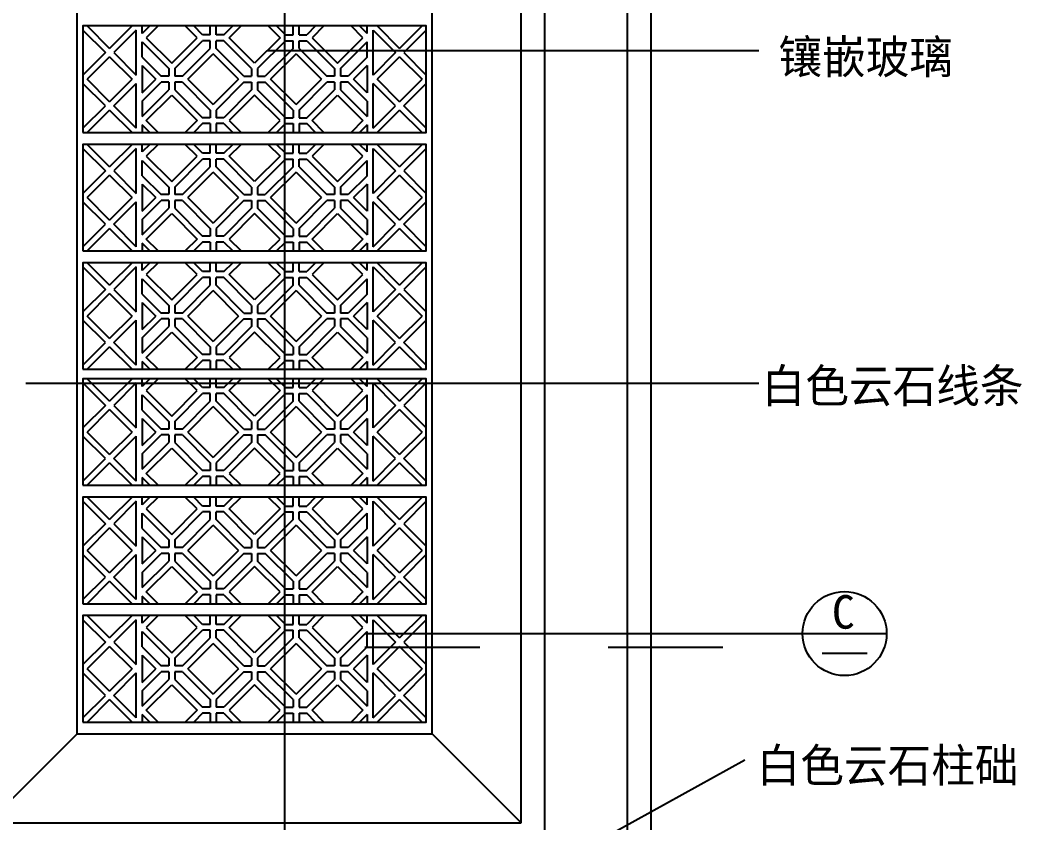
# Model space of a CAD drawing. Header units: metres. Extents: x 1022 to 6239, y 488 to 7419.
# Drawn here: x 1899 to 3591, y 3814 to 5171 of the extents above; entities that cross this region are included whole.
import ezdxf

# ---------------------------------------------------------------- set-up
doc = ezdxf.new("R2010")
doc.units = ezdxf.units.M
for name, color, linetype in [('3', 3, 'Continuous'), ('4', 4, 'Continuous'), ('7', 7, 'Continuous'), ('DIM', 3, 'Continuous'), ('TEXT', 3, 'Continuous')]:
    doc.layers.add(name, color=color, linetype=linetype)
doc.dimstyles.get("Standard").update_dxf_attribs({"dimtxt": 2.5, "dimasz": 2.5, "dimexe": 1.25, "dimexo": 0.625, "dimtad": 1, "dimcen": 2.5, "dimazin": 3, "dimtfac": 1, "dimtmove": 0, "dimatfit": 3})

msp = doc.modelspace()

# ---------------------------------------------------------------- linework, layer by layer
msp.add_line((3253.65, 4100.85), (3329.55, 4100.85))
at = {"layer": '3'}
for p, q in [((1994.99, 3964.67), (1844.99, 3814.67)), ((2594.99, 3964.67), (2744.99, 3814.67))]:
    msp.add_line(p, q, dxfattribs=at)
at = {"layer": '4'}
for p, q in [((1994.99, 3964.67), (1994.99, 6300.98)), ((2594.99, 3964.67), (2594.99, 6300.98)), ((2744.99, 3814.67), (2744.99, 6004.67)), ((2784.99, 3784.67), (2784.99, 5984.67)), ((2924.99, 3784.67), (2924.99, 5984.67)), ((2964.99, 3644.67), (2964.99, 5984.67)), ((1994.99, 3964.67), (2594.99, 3964.67)), ((1844.99, 3814.67), (2744.99, 3814.67))]:
    msp.add_line(p, q, dxfattribs=at)
at = {"layer": '7'}
for p, q in [((2004.99, 5153.61), (2042.92, 5115.68)), ((2012.06, 5160.68), (2049.99, 5122.75)), ((2087.92, 5160.68), (2049.99, 5122.75)), ((2094.99, 5153.61), (2057.06, 5115.68)), ((2094.99, 5077.75), (2094.99, 5153.61)), ((2104.99, 5147.75), (2104.99, 5160.68)), ((2117.92, 5160.68), (2104.99, 5147.75)), ((2132.06, 5160.68), (2112.06, 5140.68)), ((2197.92, 5140.68), (2177.92, 5160.68)), ((2207.06, 5145.68), (2192.06, 5160.68)), ((2219.99, 5145.68), (2207.06, 5145.68)), ((2219.99, 5145.68), (2207.06, 5145.68)), ((2219.99, 5145.68), (2219.99, 5160.68)), ((2229.99, 5145.68), (2229.99, 5160.68)), ((2242.92, 5145.68), (2229.99, 5145.68)), ((2242.92, 5145.68), (2229.99, 5145.68)), ((2242.92, 5145.68), (2257.92, 5160.68)), ((2252.06, 5140.68), (2272.06, 5160.68)), ((2317.92, 5160.68), (2337.92, 5140.68)), ((2332.06, 5160.68), (2347.06, 5145.68)), ((2347.06, 5145.68), (2359.99, 5145.68)), ((2347.06, 5145.68), (2359.99, 5145.68)), ((2359.99, 5145.68), (2359.99, 5160.68)), ((2369.99, 5145.68), (2369.99, 5160.68)), ((2369.99, 5145.68), (2382.92, 5145.68)), ((2369.99, 5145.68), (2382.92, 5145.68)), ((2397.92, 5160.68), (2382.92, 5145.68)), ((2412.06, 5160.68), (2392.06, 5140.68)), ((2477.92, 5140.68), (2457.92, 5160.68)), ((2484.99, 5147.75), (2472.06, 5160.68)), ((2484.99, 5147.75), (2484.99, 5160.68)), ((2494.99, 5153.61), (2532.92, 5115.68)), ((2494.99, 5077.75), (2494.99, 5153.61)), ((2502.06, 5160.68), (2539.99, 5122.75)), ((2577.92, 5160.68), (2539.99, 5122.75)), ((2584.99, 5153.61), (2547.06, 5115.68)), ((2104.99, 5107.75), (2104.99, 5133.61)), ((2104.99, 5133.61), (2149.99, 5088.61)), ((2112.06, 5140.68), (2154.99, 5097.75)), ((2154.99, 5097.75), (2197.92, 5140.68)), ((2159.99, 5088.61), (2207.06, 5135.68)), ((2219.99, 5135.68), (2207.06, 5135.68)), ((2219.99, 5122.75), (2219.99, 5135.68)), ((2242.92, 5135.68), (2229.99, 5135.68)), ((2229.99, 5122.75), (2229.99, 5135.68)), ((2289.99, 5088.61), (2242.92, 5135.68)), ((2294.99, 5097.75), (2252.06, 5140.68)), ((2337.92, 5140.68), (2294.99, 5097.75)), ((2347.06, 5135.68), (2299.99, 5088.61)), ((2347.06, 5135.68), (2359.99, 5135.68)), ((2359.99, 5122.75), (2359.99, 5135.68)), ((2369.99, 5135.68), (2382.92, 5135.68)), ((2369.99, 5122.75), (2369.99, 5135.68)), ((2382.92, 5135.68), (2429.99, 5088.61)), ((2392.06, 5140.68), (2434.99, 5097.75)), ((2434.99, 5097.75), (2477.92, 5140.68)), ((2439.99, 5088.61), (2484.99, 5133.61)), ((2484.99, 5107.75), (2484.99, 5133.61)), ((2042.92, 5115.68), (2004.99, 5077.75)), ((2057.06, 5115.68), (2094.99, 5077.75)), ((2172.92, 5075.68), (2219.99, 5122.75)), ((2182.06, 5070.68), (2224.99, 5113.61)), ((2267.92, 5070.68), (2224.99, 5113.61)), ((2277.06, 5075.68), (2229.99, 5122.75)), ((2359.99, 5122.75), (2312.92, 5075.68)), ((2364.99, 5113.61), (2322.06, 5070.68)), ((2364.99, 5113.61), (2407.92, 5070.68)), ((2369.99, 5122.75), (2417.06, 5075.68)), ((2532.92, 5115.68), (2494.99, 5077.75)), ((2547.06, 5115.68), (2584.99, 5077.75)), ((2049.99, 5108.61), (2012.06, 5070.68)), ((2049.99, 5108.61), (2087.92, 5070.68)), ((2104.99, 5107.75), (2137.06, 5075.68)), ((2484.99, 5107.75), (2452.92, 5075.68)), ((2539.99, 5108.61), (2502.06, 5070.68)), ((2539.99, 5108.61), (2577.92, 5070.68)), ((2104.99, 5093.61), (2104.99, 5047.75)), ((2104.99, 5093.61), (2127.92, 5070.68)), ((2149.99, 5088.61), (2149.99, 5075.68)), ((2159.99, 5088.61), (2159.99, 5075.68)), ((2289.99, 5088.61), (2289.99, 5075.68)), ((2299.99, 5088.61), (2299.99, 5075.68)), ((2429.99, 5088.61), (2429.99, 5075.68)), ((2439.99, 5088.61), (2439.99, 5075.68)), ((2484.99, 5093.61), (2462.06, 5070.68)), ((2484.99, 5093.61), (2484.99, 5047.75)), ((2042.92, 5025.68), (2004.99, 5063.61)), ((2049.99, 5032.75), (2012.06, 5070.68)), ((2049.99, 5032.75), (2087.92, 5070.68)), ((2057.06, 5025.68), (2094.99, 5063.61)), ((2094.99, 4987.75), (2094.99, 5063.61)), ((2104.99, 5047.75), (2127.92, 5070.68)), ((2104.99, 5033.61), (2137.06, 5065.68)), ((2149.99, 5075.68), (2137.06, 5075.68)), ((2149.99, 5065.68), (2137.06, 5065.68)), ((2149.99, 5065.68), (2149.99, 5052.75)), ((2172.92, 5075.68), (2159.99, 5075.68)), ((2172.92, 5065.68), (2159.99, 5065.68)), ((2159.99, 5065.68), (2159.99, 5052.75)), ((2172.92, 5065.68), (2219.99, 5018.61)), ((2182.06, 5070.68), (2224.99, 5027.75)), ((2267.92, 5070.68), (2224.99, 5027.75)), ((2277.06, 5065.68), (2229.99, 5018.61)), ((2277.06, 5075.68), (2289.99, 5075.68)), ((2277.06, 5065.68), (2289.99, 5065.68)), ((2277.06, 5065.68), (2289.99, 5065.68)), ((2289.99, 5065.68), (2289.99, 5052.75)), ((2299.99, 5075.68), (2312.92, 5075.68)), ((2299.99, 5065.68), (2299.99, 5052.75)), ((2299.99, 5065.68), (2312.92, 5065.68)), ((2299.99, 5065.68), (2312.92, 5065.68)), ((2359.99, 5018.61), (2312.92, 5065.68)), ((2364.99, 5027.75), (2322.06, 5070.68)), ((2364.99, 5027.75), (2407.92, 5070.68)), ((2369.99, 5018.61), (2417.06, 5065.68)), ((2429.99, 5075.68), (2417.06, 5075.68)), ((2429.99, 5065.68), (2417.06, 5065.68)), ((2429.99, 5065.68), (2429.99, 5052.75)), ((2452.92, 5075.68), (2439.99, 5075.68)), ((2452.92, 5065.68), (2439.99, 5065.68)), ((2439.99, 5065.68), (2439.99, 5052.75)), ((2484.99, 5033.61), (2452.92, 5065.68)), ((2484.99, 5047.75), (2462.06, 5070.68)), ((2494.99, 4987.75), (2494.99, 5063.61)), ((2532.92, 5025.68), (2494.99, 5063.61)), ((2539.99, 5032.75), (2502.06, 5070.68)), ((2539.99, 5032.75), (2577.92, 5070.68)), ((2547.06, 5025.68), (2584.99, 5063.61)), ((2104.99, 5007.75), (2149.99, 5052.75)), ((2112.06, 5000.68), (2154.99, 5043.61)), ((2154.99, 5043.61), (2197.92, 5000.68)), ((2159.99, 5052.75), (2207.06, 5005.68)), ((2289.99, 5052.75), (2242.92, 5005.68)), ((2294.99, 5043.61), (2252.06, 5000.68)), ((2337.92, 5000.68), (2294.99, 5043.61)), ((2347.06, 5005.68), (2299.99, 5052.75)), ((2382.92, 5005.68), (2429.99, 5052.75)), ((2392.06, 5000.68), (2434.99, 5043.61)), ((2434.99, 5043.61), (2477.92, 5000.68)), ((2439.99, 5052.75), (2484.99, 5007.75)), ((2104.99, 5033.61), (2104.99, 5007.75)), ((2484.99, 5033.61), (2484.99, 5007.75)), ((2004.99, 4987.75), (2042.92, 5025.68)), ((2012.06, 4980.68), (2049.99, 5018.61)), ((2087.92, 4980.68), (2049.99, 5018.61)), ((2094.99, 4987.75), (2057.06, 5025.68)), ((2219.99, 5018.61), (2219.99, 5005.68)), ((2229.99, 5018.61), (2229.99, 5005.68)), ((2359.99, 5018.61), (2359.99, 5005.68)), ((2369.99, 5018.61), (2369.99, 5005.68)), ((2494.99, 4987.75), (2532.92, 5025.68)), ((2502.06, 4980.68), (2539.99, 5018.61)), ((2577.92, 4980.68), (2539.99, 5018.61)), ((2584.99, 4987.75), (2547.06, 5025.68)), ((2117.92, 4980.68), (2104.99, 4993.61)), ((2104.99, 4993.61), (2104.99, 4980.68)), ((2132.06, 4980.68), (2112.06, 5000.68)), ((2197.92, 5000.68), (2177.92, 4980.68)), ((2207.06, 4995.68), (2192.06, 4980.68)), ((2219.99, 5005.68), (2207.06, 5005.68)), ((2219.99, 4995.68), (2207.06, 4995.68)), ((2219.99, 4995.68), (2219.99, 4980.68)), ((2242.92, 5005.68), (2229.99, 5005.68)), ((2242.92, 4995.68), (2229.99, 4995.68)), ((2229.99, 4995.68), (2229.99, 4980.68)), ((2242.92, 4995.68), (2257.92, 4980.68)), ((2252.06, 5000.68), (2272.06, 4980.68)), ((2317.92, 4980.68), (2337.92, 5000.68)), ((2332.06, 4980.68), (2347.06, 4995.68)), ((2347.06, 5005.68), (2359.99, 5005.68)), ((2347.06, 4995.68), (2359.99, 4995.68)), ((2359.99, 4995.68), (2359.99, 4980.68)), ((2369.99, 5005.68), (2382.92, 5005.68)), ((2369.99, 4995.68), (2369.99, 4980.68)), ((2369.99, 4995.68), (2382.92, 4995.68)), ((2397.92, 4980.68), (2382.92, 4995.68)), ((2412.06, 4980.68), (2392.06, 5000.68)), ((2477.92, 5000.68), (2457.92, 4980.68)), ((2484.99, 4993.61), (2472.06, 4980.68)), ((2484.99, 4993.61), (2484.99, 4980.68)), ((2012.06, 4960.68), (2049.99, 4922.75)), ((2087.92, 4960.68), (2049.99, 4922.75)), ((2104.99, 4947.75), (2104.99, 4960.68)), ((2117.92, 4960.68), (2104.99, 4947.75)), ((2132.06, 4960.68), (2112.06, 4940.68)), ((2197.92, 4940.68), (2177.92, 4960.68)), ((2207.06, 4945.68), (2192.06, 4960.68)), ((2219.99, 4945.68), (2219.99, 4960.68)), ((2229.99, 4945.68), (2229.99, 4960.68)), ((2242.92, 4945.68), (2257.92, 4960.68)), ((2252.06, 4940.68), (2272.06, 4960.68)), ((2317.92, 4960.68), (2337.92, 4940.68)), ((2332.06, 4960.68), (2347.06, 4945.68)), ((2359.99, 4945.68), (2359.99, 4960.68)), ((2369.99, 4945.68), (2369.99, 4960.68)), ((2397.92, 4960.68), (2382.92, 4945.68)), ((2412.06, 4960.68), (2392.06, 4940.68)), ((2477.92, 4940.68), (2457.92, 4960.68)), ((2484.99, 4947.75), (2472.06, 4960.68)), ((2484.99, 4947.75), (2484.99, 4960.68)), ((2502.06, 4960.68), (2539.99, 4922.75)), ((2577.92, 4960.68), (2539.99, 4922.75)), ((2004.99, 4953.61), (2042.92, 4915.68)), ((2094.99, 4953.61), (2057.06, 4915.68)), ((2094.99, 4877.75), (2094.99, 4953.61)), ((2219.99, 4945.68), (2207.06, 4945.68)), ((2219.99, 4945.68), (2207.06, 4945.68)), ((2242.92, 4945.68), (2229.99, 4945.68)), ((2242.92, 4945.68), (2229.99, 4945.68)), ((2347.06, 4945.68), (2359.99, 4945.68)), ((2347.06, 4945.68), (2359.99, 4945.68)), ((2369.99, 4945.68), (2382.92, 4945.68)), ((2369.99, 4945.68), (2382.92, 4945.68)), ((2494.99, 4953.61), (2532.92, 4915.68)), ((2494.99, 4877.75), (2494.99, 4953.61)), ((2584.99, 4953.61), (2547.06, 4915.68)), ((2104.99, 4907.75), (2104.99, 4933.61)), ((2104.99, 4933.61), (2149.99, 4888.61)), ((2112.06, 4940.68), (2154.99, 4897.75)), ((2154.99, 4897.75), (2197.92, 4940.68)), ((2159.99, 4888.61), (2207.06, 4935.68)), ((2219.99, 4935.68), (2207.06, 4935.68)), ((2219.99, 4922.75), (2219.99, 4935.68)), ((2242.92, 4935.68), (2229.99, 4935.68)), ((2229.99, 4922.75), (2229.99, 4935.68)), ((2289.99, 4888.61), (2242.92, 4935.68)), ((2294.99, 4897.75), (2252.06, 4940.68)), ((2337.92, 4940.68), (2294.99, 4897.75)), ((2347.06, 4935.68), (2299.99, 4888.61)), ((2347.06, 4935.68), (2359.99, 4935.68)), ((2359.99, 4922.75), (2359.99, 4935.68)), ((2369.99, 4935.68), (2382.92, 4935.68)), ((2369.99, 4922.75), (2369.99, 4935.68)), ((2382.92, 4935.68), (2429.99, 4888.61)), ((2392.06, 4940.68), (2434.99, 4897.75)), ((2434.99, 4897.75), (2477.92, 4940.68)), ((2439.99, 4888.61), (2484.99, 4933.61)), ((2484.99, 4907.75), (2484.99, 4933.61)), ((2042.92, 4915.68), (2004.99, 4877.75)), ((2049.99, 4908.61), (2012.06, 4870.68)), ((2049.99, 4908.61), (2087.92, 4870.68)), ((2057.06, 4915.68), (2094.99, 4877.75)), ((2172.92, 4875.68), (2219.99, 4922.75)), ((2182.06, 4870.68), (2224.99, 4913.61)), ((2267.92, 4870.68), (2224.99, 4913.61)), ((2277.06, 4875.68), (2229.99, 4922.75)), ((2359.99, 4922.75), (2312.92, 4875.68)), ((2364.99, 4913.61), (2322.06, 4870.68)), ((2364.99, 4913.61), (2407.92, 4870.68)), ((2369.99, 4922.75), (2417.06, 4875.68)), ((2532.92, 4915.68), (2494.99, 4877.75)), ((2539.99, 4908.61), (2502.06, 4870.68)), ((2539.99, 4908.61), (2577.92, 4870.68)), ((2547.06, 4915.68), (2584.99, 4877.75)), ((2104.99, 4907.75), (2137.06, 4875.68)), ((2104.99, 4893.61), (2104.99, 4847.75)), ((2104.99, 4893.61), (2127.92, 4870.68)), ((2484.99, 4907.75), (2452.92, 4875.68)), ((2484.99, 4893.61), (2462.06, 4870.68)), ((2484.99, 4893.61), (2484.99, 4847.75)), ((2149.99, 4875.68), (2137.06, 4875.68)), ((2149.99, 4888.61), (2149.99, 4875.68)), ((2159.99, 4888.61), (2159.99, 4875.68)), ((2172.92, 4875.68), (2159.99, 4875.68)), ((2277.06, 4875.68), (2289.99, 4875.68)), ((2289.99, 4888.61), (2289.99, 4875.68)), ((2299.99, 4888.61), (2299.99, 4875.68)), ((2299.99, 4875.68), (2312.92, 4875.68)), ((2429.99, 4875.68), (2417.06, 4875.68)), ((2429.99, 4888.61), (2429.99, 4875.68)), ((2439.99, 4888.61), (2439.99, 4875.68)), ((2452.92, 4875.68), (2439.99, 4875.68)), ((2042.92, 4825.68), (2004.99, 4863.61)), ((2049.99, 4832.75), (2012.06, 4870.68)), ((2049.99, 4832.75), (2087.92, 4870.68)), ((2057.06, 4825.68), (2094.99, 4863.61)), ((2094.99, 4787.75), (2094.99, 4863.61)), ((2104.99, 4847.75), (2127.92, 4870.68)), ((2104.99, 4833.61), (2137.06, 4865.68)), ((2149.99, 4865.68), (2137.06, 4865.68)), ((2149.99, 4865.68), (2149.99, 4852.75)), ((2172.92, 4865.68), (2159.99, 4865.68)), ((2159.99, 4865.68), (2159.99, 4852.75)), ((2172.92, 4865.68), (2219.99, 4818.61)), ((2182.06, 4870.68), (2224.99, 4827.75)), ((2267.92, 4870.68), (2224.99, 4827.75)), ((2277.06, 4865.68), (2229.99, 4818.61)), ((2277.06, 4865.68), (2289.99, 4865.68)), ((2277.06, 4865.68), (2289.99, 4865.68)), ((2289.99, 4865.68), (2289.99, 4852.75)), ((2299.99, 4865.68), (2299.99, 4852.75)), ((2299.99, 4865.68), (2312.92, 4865.68)), ((2299.99, 4865.68), (2312.92, 4865.68)), ((2359.99, 4818.61), (2312.92, 4865.68)), ((2364.99, 4827.75), (2322.06, 4870.68)), ((2364.99, 4827.75), (2407.92, 4870.68)), ((2369.99, 4818.61), (2417.06, 4865.68)), ((2429.99, 4865.68), (2417.06, 4865.68)), ((2429.99, 4865.68), (2429.99, 4852.75)), ((2452.92, 4865.68), (2439.99, 4865.68)), ((2439.99, 4865.68), (2439.99, 4852.75)), ((2484.99, 4833.61), (2452.92, 4865.68)), ((2484.99, 4847.75), (2462.06, 4870.68)), ((2494.99, 4787.75), (2494.99, 4863.61)), ((2532.92, 4825.68), (2494.99, 4863.61)), ((2539.99, 4832.75), (2502.06, 4870.68)), ((2539.99, 4832.75), (2577.92, 4870.68)), ((2547.06, 4825.68), (2584.99, 4863.61)), ((2104.99, 4807.75), (2149.99, 4852.75)), ((2112.06, 4800.68), (2154.99, 4843.61)), ((2154.99, 4843.61), (2197.92, 4800.68)), ((2159.99, 4852.75), (2207.06, 4805.68)), ((2289.99, 4852.75), (2242.92, 4805.68)), ((2294.99, 4843.61), (2252.06, 4800.68)), ((2337.92, 4800.68), (2294.99, 4843.61)), ((2347.06, 4805.68), (2299.99, 4852.75)), ((2382.92, 4805.68), (2429.99, 4852.75)), ((2392.06, 4800.68), (2434.99, 4843.61)), ((2434.99, 4843.61), (2477.92, 4800.68)), ((2439.99, 4852.75), (2484.99, 4807.75)), ((2004.99, 4787.75), (2042.92, 4825.68)), ((2094.99, 4787.75), (2057.06, 4825.68)), ((2104.99, 4833.61), (2104.99, 4807.75)), ((2484.99, 4833.61), (2484.99, 4807.75)), ((2494.99, 4787.75), (2532.92, 4825.68)), ((2584.99, 4787.75), (2547.06, 4825.68)), ((2012.06, 4780.68), (2049.99, 4818.61)), ((2087.92, 4780.68), (2049.99, 4818.61)), ((2219.99, 4818.61), (2219.99, 4805.68)), ((2229.99, 4818.61), (2229.99, 4805.68)), ((2359.99, 4818.61), (2359.99, 4805.68)), ((2369.99, 4818.61), (2369.99, 4805.68)), ((2502.06, 4780.68), (2539.99, 4818.61)), ((2577.92, 4780.68), (2539.99, 4818.61)), ((2117.92, 4780.68), (2104.99, 4793.61)), ((2104.99, 4793.61), (2104.99, 4780.68)), ((2132.06, 4780.68), (2112.06, 4800.68)), ((2197.92, 4800.68), (2177.92, 4780.68)), ((2207.06, 4795.68), (2192.06, 4780.68)), ((2219.99, 4805.68), (2207.06, 4805.68)), ((2219.99, 4795.68), (2207.06, 4795.68)), ((2219.99, 4795.68), (2219.99, 4780.68)), ((2242.92, 4805.68), (2229.99, 4805.68)), ((2242.92, 4795.68), (2229.99, 4795.68)), ((2229.99, 4795.68), (2229.99, 4780.68)), ((2242.92, 4795.68), (2257.92, 4780.68)), ((2252.06, 4800.68), (2272.06, 4780.68)), ((2317.92, 4780.68), (2337.92, 4800.68)), ((2332.06, 4780.68), (2347.06, 4795.68)), ((2347.06, 4805.68), (2359.99, 4805.68)), ((2347.06, 4795.68), (2359.99, 4795.68)), ((2359.99, 4795.68), (2359.99, 4780.68)), ((2369.99, 4805.68), (2382.92, 4805.68)), ((2369.99, 4795.68), (2369.99, 4780.68)), ((2369.99, 4795.68), (2382.92, 4795.68)), ((2397.92, 4780.68), (2382.92, 4795.68)), ((2412.06, 4780.68), (2392.06, 4800.68)), ((2477.92, 4800.68), (2457.92, 4780.68)), ((2484.99, 4793.61), (2472.06, 4780.68)), ((2484.99, 4793.61), (2484.99, 4780.68)), ((2012.06, 4760.68), (2049.99, 4722.75)), ((2087.92, 4760.68), (2049.99, 4722.75)), ((2104.99, 4747.75), (2104.99, 4760.68)), ((2117.92, 4760.68), (2104.99, 4747.75)), ((2132.06, 4760.68), (2112.06, 4740.68)), ((2197.92, 4740.68), (2177.92, 4760.68)), ((2207.06, 4745.68), (2192.06, 4760.68)), ((2219.99, 4745.68), (2219.99, 4760.68)), ((2229.99, 4745.68), (2229.99, 4760.68)), ((2242.92, 4745.68), (2257.92, 4760.68)), ((2252.06, 4740.68), (2272.06, 4760.68)), ((2317.92, 4760.68), (2337.92, 4740.68)), ((2332.06, 4760.68), (2347.06, 4745.68)), ((2359.99, 4745.68), (2359.99, 4760.68)), ((2369.99, 4745.68), (2369.99, 4760.68)), ((2397.92, 4760.68), (2382.92, 4745.68)), ((2412.06, 4760.68), (2392.06, 4740.68)), ((2477.92, 4740.68), (2457.92, 4760.68)), ((2484.99, 4747.75), (2472.06, 4760.68)), ((2484.99, 4747.75), (2484.99, 4760.68)), ((2502.06, 4760.68), (2539.99, 4722.75)), ((2577.92, 4760.68), (2539.99, 4722.75)), ((2004.99, 4753.61), (2042.92, 4715.68)), ((2094.99, 4753.61), (2057.06, 4715.68)), ((2094.99, 4677.75), (2094.99, 4753.61)), ((2112.06, 4740.68), (2154.99, 4697.75)), ((2154.99, 4697.75), (2197.92, 4740.68)), ((2219.99, 4745.68), (2207.06, 4745.68)), ((2219.99, 4745.68), (2207.06, 4745.68)), ((2242.92, 4745.68), (2229.99, 4745.68)), ((2242.92, 4745.68), (2229.99, 4745.68)), ((2294.99, 4697.75), (2252.06, 4740.68)), ((2337.92, 4740.68), (2294.99, 4697.75)), ((2347.06, 4745.68), (2359.99, 4745.68)), ((2347.06, 4745.68), (2359.99, 4745.68)), ((2369.99, 4745.68), (2382.92, 4745.68)), ((2369.99, 4745.68), (2382.92, 4745.68)), ((2392.06, 4740.68), (2434.99, 4697.75)), ((2434.99, 4697.75), (2477.92, 4740.68)), ((2494.99, 4753.61), (2532.92, 4715.68)), ((2494.99, 4677.75), (2494.99, 4753.61)), ((2584.99, 4753.61), (2547.06, 4715.68)), ((2104.99, 4707.75), (2104.99, 4733.61)), ((2104.99, 4733.61), (2149.99, 4688.61)), ((2159.99, 4688.61), (2207.06, 4735.68)), ((2172.92, 4675.68), (2219.99, 4722.75)), ((2219.99, 4735.68), (2207.06, 4735.68)), ((2219.99, 4722.75), (2219.99, 4735.68)), ((2242.92, 4735.68), (2229.99, 4735.68)), ((2229.99, 4722.75), (2229.99, 4735.68)), ((2277.06, 4675.68), (2229.99, 4722.75)), ((2289.99, 4688.61), (2242.92, 4735.68)), ((2347.06, 4735.68), (2299.99, 4688.61)), ((2359.99, 4722.75), (2312.92, 4675.68)), ((2347.06, 4735.68), (2359.99, 4735.68)), ((2359.99, 4722.75), (2359.99, 4735.68)), ((2369.99, 4735.68), (2382.92, 4735.68)), ((2369.99, 4722.75), (2369.99, 4735.68)), ((2369.99, 4722.75), (2417.06, 4675.68)), ((2382.92, 4735.68), (2429.99, 4688.61)), ((2439.99, 4688.61), (2484.99, 4733.61)), ((2484.99, 4707.75), (2484.99, 4733.61)), ((2042.92, 4715.68), (2004.99, 4677.75)), ((2049.99, 4708.61), (2012.06, 4670.68)), ((2049.99, 4708.61), (2087.92, 4670.68)), ((2057.06, 4715.68), (2094.99, 4677.75)), ((2104.99, 4707.75), (2137.06, 4675.68)), ((2182.06, 4670.68), (2224.99, 4713.61)), ((2267.92, 4670.68), (2224.99, 4713.61)), ((2364.99, 4713.61), (2322.06, 4670.68)), ((2364.99, 4713.61), (2407.92, 4670.68)), ((2484.99, 4707.75), (2452.92, 4675.68)), ((2532.92, 4715.68), (2494.99, 4677.75)), ((2539.99, 4708.61), (2502.06, 4670.68)), ((2539.99, 4708.61), (2577.92, 4670.68)), ((2547.06, 4715.68), (2584.99, 4677.75)), ((2104.99, 4693.61), (2104.99, 4647.75)), ((2104.99, 4693.61), (2127.92, 4670.68)), ((2149.99, 4688.61), (2149.99, 4675.68)), ((2159.99, 4688.61), (2159.99, 4675.68)), ((2289.99, 4688.61), (2289.99, 4675.68)), ((2299.99, 4688.61), (2299.99, 4675.68)), ((2429.99, 4688.61), (2429.99, 4675.68)), ((2439.99, 4688.61), (2439.99, 4675.68)), ((2484.99, 4693.61), (2462.06, 4670.68)), ((2484.99, 4693.61), (2484.99, 4647.75)), ((2149.99, 4675.68), (2137.06, 4675.68)), ((2172.92, 4675.68), (2159.99, 4675.68)), ((2277.06, 4675.68), (2289.99, 4675.68)), ((2299.99, 4675.68), (2312.92, 4675.68)), ((2429.99, 4675.68), (2417.06, 4675.68)), ((2452.92, 4675.68), (2439.99, 4675.68)), ((2042.92, 4625.68), (2004.99, 4663.61)), ((2049.99, 4632.75), (2012.06, 4670.68)), ((2049.99, 4632.75), (2087.92, 4670.68)), ((2057.06, 4625.68), (2094.99, 4663.61)), ((2094.99, 4587.75), (2094.99, 4663.61)), ((2104.99, 4647.75), (2127.92, 4670.68)), ((2104.99, 4633.61), (2137.06, 4665.68)), ((2149.99, 4665.68), (2137.06, 4665.68)), ((2149.99, 4665.68), (2149.99, 4652.75)), ((2172.92, 4665.68), (2159.99, 4665.68)), ((2159.99, 4665.68), (2159.99, 4652.75)), ((2172.92, 4665.68), (2219.99, 4618.61)), ((2182.06, 4670.68), (2224.99, 4627.75)), ((2267.92, 4670.68), (2224.99, 4627.75)), ((2277.06, 4665.68), (2229.99, 4618.61)), ((2277.06, 4665.68), (2289.99, 4665.68)), ((2277.06, 4665.68), (2289.99, 4665.68)), ((2289.99, 4665.68), (2289.99, 4652.75)), ((2299.99, 4665.68), (2299.99, 4652.75)), ((2299.99, 4665.68), (2312.92, 4665.68)), ((2299.99, 4665.68), (2312.92, 4665.68)), ((2359.99, 4618.61), (2312.92, 4665.68)), ((2364.99, 4627.75), (2322.06, 4670.68)), ((2364.99, 4627.75), (2407.92, 4670.68)), ((2369.99, 4618.61), (2417.06, 4665.68)), ((2429.99, 4665.68), (2417.06, 4665.68)), ((2429.99, 4665.68), (2429.99, 4652.75)), ((2452.92, 4665.68), (2439.99, 4665.68)), ((2439.99, 4665.68), (2439.99, 4652.75)), ((2484.99, 4633.61), (2452.92, 4665.68)), ((2484.99, 4647.75), (2462.06, 4670.68)), ((2494.99, 4587.75), (2494.99, 4663.61)), ((2532.92, 4625.68), (2494.99, 4663.61)), ((2539.99, 4632.75), (2502.06, 4670.68)), ((2539.99, 4632.75), (2577.92, 4670.68)), ((2547.06, 4625.68), (2584.99, 4663.61)), ((2104.99, 4607.75), (2149.99, 4652.75)), ((2112.06, 4600.68), (2154.99, 4643.61)), ((2154.99, 4643.61), (2197.92, 4600.68)), ((2159.99, 4652.75), (2207.06, 4605.68)), ((2289.99, 4652.75), (2242.92, 4605.68)), ((2294.99, 4643.61), (2252.06, 4600.68)), ((2337.92, 4600.68), (2294.99, 4643.61)), ((2347.06, 4605.68), (2299.99, 4652.75)), ((2382.92, 4605.68), (2429.99, 4652.75)), ((2392.06, 4600.68), (2434.99, 4643.61)), ((2434.99, 4643.61), (2477.92, 4600.68)), ((2439.99, 4652.75), (2484.99, 4607.75)), ((2004.99, 4587.75), (2042.92, 4625.68)), ((2094.99, 4587.75), (2057.06, 4625.68)), ((2104.99, 4633.61), (2104.99, 4607.75)), ((2484.99, 4633.61), (2484.99, 4607.75)), ((2494.99, 4587.75), (2532.92, 4625.68)), ((2584.99, 4587.75), (2547.06, 4625.68)), ((2012.06, 4580.68), (2049.99, 4618.61)), ((2087.92, 4580.68), (2049.99, 4618.61)), ((2219.99, 4605.68), (2207.06, 4605.68)), ((2219.99, 4618.61), (2219.99, 4605.68)), ((2229.99, 4618.61), (2229.99, 4605.68)), ((2242.92, 4605.68), (2229.99, 4605.68)), ((2347.06, 4605.68), (2359.99, 4605.68)), ((2359.99, 4618.61), (2359.99, 4605.68)), ((2369.99, 4618.61), (2369.99, 4605.68)), ((2369.99, 4605.68), (2382.92, 4605.68)), ((2502.06, 4580.68), (2539.99, 4618.61)), ((2577.92, 4580.68), (2539.99, 4618.61)), ((2117.92, 4580.68), (2104.99, 4593.61)), ((2104.99, 4593.61), (2104.99, 4580.68)), ((2132.06, 4580.68), (2112.06, 4600.68)), ((2197.92, 4600.68), (2177.92, 4580.68)), ((2207.06, 4595.68), (2192.06, 4580.68)), ((2219.99, 4595.68), (2207.06, 4595.68)), ((2219.99, 4595.68), (2219.99, 4580.68)), ((2242.92, 4595.68), (2229.99, 4595.68)), ((2229.99, 4595.68), (2229.99, 4580.68)), ((2242.92, 4595.68), (2257.92, 4580.68)), ((2252.06, 4600.68), (2272.06, 4580.68)), ((2317.92, 4580.68), (2337.92, 4600.68)), ((2332.06, 4580.68), (2347.06, 4595.68)), ((2347.06, 4595.68), (2359.99, 4595.68)), ((2359.99, 4595.68), (2359.99, 4580.68)), ((2369.99, 4595.68), (2369.99, 4580.68)), ((2369.99, 4595.68), (2382.92, 4595.68)), ((2397.92, 4580.68), (2382.92, 4595.68)), ((2412.06, 4580.68), (2392.06, 4600.68)), ((2477.92, 4600.68), (2457.92, 4580.68)), ((2484.99, 4593.61), (2472.06, 4580.68)), ((2484.99, 4593.61), (2484.99, 4580.68)), ((2004.99, 4557.6), (2042.92, 4519.67)), ((2012.06, 4564.67), (2049.99, 4526.74)), ((2087.92, 4564.67), (2049.99, 4526.74)), ((2094.99, 4557.6), (2057.06, 4519.67)), ((2094.99, 4481.74), (2094.99, 4557.6)), ((2104.99, 4551.74), (2104.99, 4564.67)), ((2117.92, 4564.67), (2104.99, 4551.74)), ((2132.06, 4564.67), (2112.06, 4544.67)), ((2197.92, 4544.67), (2177.92, 4564.67)), ((2207.06, 4549.67), (2192.06, 4564.67)), ((2219.99, 4549.67), (2219.99, 4564.67)), ((2229.99, 4549.67), (2229.99, 4564.67)), ((2242.92, 4549.67), (2257.92, 4564.67)), ((2252.06, 4544.67), (2272.06, 4564.67)), ((2317.92, 4564.67), (2337.92, 4544.67)), ((2332.06, 4564.67), (2347.06, 4549.67)), ((2359.99, 4549.67), (2359.99, 4564.67)), ((2369.99, 4549.67), (2369.99, 4564.67)), ((2397.92, 4564.67), (2382.92, 4549.67)), ((2412.06, 4564.67), (2392.06, 4544.67)), ((2477.92, 4544.67), (2457.92, 4564.67)), ((2484.99, 4551.74), (2472.06, 4564.67)), ((2484.99, 4551.74), (2484.99, 4564.67)), ((2494.99, 4557.6), (2532.92, 4519.67)), ((2494.99, 4481.74), (2494.99, 4557.6)), ((2502.06, 4564.67), (2539.99, 4526.74)), ((2577.92, 4564.67), (2539.99, 4526.74)), ((2584.99, 4557.6), (2547.06, 4519.67)), ((2104.99, 4511.74), (2104.99, 4537.6)), ((2104.99, 4537.6), (2149.99, 4492.6)), ((2112.06, 4544.67), (2154.99, 4501.74)), ((2154.99, 4501.74), (2197.92, 4544.67)), ((2159.99, 4492.6), (2207.06, 4539.67)), ((2219.99, 4549.67), (2207.06, 4549.67)), ((2219.99, 4549.67), (2207.06, 4549.67)), ((2219.99, 4539.67), (2207.06, 4539.67)), ((2219.99, 4526.74), (2219.99, 4539.67)), ((2242.92, 4549.67), (2229.99, 4549.67)), ((2242.92, 4549.67), (2229.99, 4549.67)), ((2242.92, 4539.67), (2229.99, 4539.67)), ((2229.99, 4526.74), (2229.99, 4539.67)), ((2289.99, 4492.6), (2242.92, 4539.67)), ((2294.99, 4501.74), (2252.06, 4544.67)), ((2337.92, 4544.67), (2294.99, 4501.74)), ((2347.06, 4539.67), (2299.99, 4492.6)), ((2347.06, 4549.67), (2359.99, 4549.67)), ((2347.06, 4549.67), (2359.99, 4549.67)), ((2347.06, 4539.67), (2359.99, 4539.67)), ((2359.99, 4526.74), (2359.99, 4539.67)), ((2369.99, 4549.67), (2382.92, 4549.67)), ((2369.99, 4549.67), (2382.92, 4549.67)), ((2369.99, 4539.67), (2382.92, 4539.67)), ((2369.99, 4526.74), (2369.99, 4539.67)), ((2382.92, 4539.67), (2429.99, 4492.6)), ((2392.06, 4544.67), (2434.99, 4501.74)), ((2434.99, 4501.74), (2477.92, 4544.67)), ((2439.99, 4492.6), (2484.99, 4537.6)), ((2484.99, 4511.74), (2484.99, 4537.6)), ((2042.92, 4519.67), (2004.99, 4481.74)), ((2057.06, 4519.67), (2094.99, 4481.74)), ((2172.92, 4479.67), (2219.99, 4526.74)), ((2277.06, 4479.67), (2229.99, 4526.74)), ((2359.99, 4526.74), (2312.92, 4479.67)), ((2369.99, 4526.74), (2417.06, 4479.67)), ((2532.92, 4519.67), (2494.99, 4481.74)), ((2547.06, 4519.67), (2584.99, 4481.74)), ((2049.99, 4512.6), (2012.06, 4474.67)), ((2049.99, 4512.6), (2087.92, 4474.67)), ((2104.99, 4511.74), (2137.06, 4479.67)), ((2182.06, 4474.67), (2224.99, 4517.6)), ((2267.92, 4474.67), (2224.99, 4517.6)), ((2364.99, 4517.6), (2322.06, 4474.67)), ((2364.99, 4517.6), (2407.92, 4474.67)), ((2484.99, 4511.74), (2452.92, 4479.67)), ((2539.99, 4512.6), (2502.06, 4474.67)), ((2539.99, 4512.6), (2577.92, 4474.67)), ((2104.99, 4497.6), (2104.99, 4451.74)), ((2104.99, 4497.6), (2127.92, 4474.67)), ((2149.99, 4492.6), (2149.99, 4479.67)), ((2159.99, 4492.6), (2159.99, 4479.67)), ((2289.99, 4492.6), (2289.99, 4479.67)), ((2299.99, 4492.6), (2299.99, 4479.67)), ((2429.99, 4492.6), (2429.99, 4479.67)), ((2439.99, 4492.6), (2439.99, 4479.67)), ((2484.99, 4497.6), (2462.06, 4474.67)), ((2484.99, 4497.6), (2484.99, 4451.74)), ((2049.99, 4436.74), (2012.06, 4474.67)), ((2049.99, 4436.74), (2087.92, 4474.67)), ((2104.99, 4451.74), (2127.92, 4474.67)), ((2104.99, 4437.6), (2137.06, 4469.67)), ((2149.99, 4479.67), (2137.06, 4479.67)), ((2149.99, 4469.67), (2137.06, 4469.67)), ((2149.99, 4469.67), (2149.99, 4456.74)), ((2172.92, 4479.67), (2159.99, 4479.67)), ((2172.92, 4469.67), (2159.99, 4469.67)), ((2159.99, 4469.67), (2159.99, 4456.74)), ((2172.92, 4469.67), (2219.99, 4422.6)), ((2182.06, 4474.67), (2224.99, 4431.74)), ((2267.92, 4474.67), (2224.99, 4431.74)), ((2277.06, 4469.67), (2229.99, 4422.6)), ((2277.06, 4479.67), (2289.99, 4479.67)), ((2277.06, 4469.67), (2289.99, 4469.67)), ((2277.06, 4469.67), (2289.99, 4469.67)), ((2289.99, 4469.67), (2289.99, 4456.74)), ((2299.99, 4479.67), (2312.92, 4479.67)), ((2299.99, 4469.67), (2299.99, 4456.74)), ((2299.99, 4469.67), (2312.92, 4469.67)), ((2299.99, 4469.67), (2312.92, 4469.67)), ((2359.99, 4422.6), (2312.92, 4469.67)), ((2364.99, 4431.74), (2322.06, 4474.67)), ((2364.99, 4431.74), (2407.92, 4474.67)), ((2369.99, 4422.6), (2417.06, 4469.67)), ((2429.99, 4479.67), (2417.06, 4479.67)), ((2429.99, 4469.67), (2417.06, 4469.67)), ((2429.99, 4469.67), (2429.99, 4456.74)), ((2452.92, 4479.67), (2439.99, 4479.67)), ((2452.92, 4469.67), (2439.99, 4469.67)), ((2439.99, 4469.67), (2439.99, 4456.74)), ((2484.99, 4437.6), (2452.92, 4469.67)), ((2484.99, 4451.74), (2462.06, 4474.67)), ((2539.99, 4436.74), (2502.06, 4474.67)), ((2539.99, 4436.74), (2577.92, 4474.67)), ((2042.92, 4429.67), (2004.99, 4467.6)), ((2057.06, 4429.67), (2094.99, 4467.6)), ((2094.99, 4391.74), (2094.99, 4467.6)), ((2104.99, 4411.74), (2149.99, 4456.74)), ((2159.99, 4456.74), (2207.06, 4409.67)), ((2289.99, 4456.74), (2242.92, 4409.67)), ((2347.06, 4409.67), (2299.99, 4456.74)), ((2382.92, 4409.67), (2429.99, 4456.74)), ((2439.99, 4456.74), (2484.99, 4411.74)), ((2494.99, 4391.74), (2494.99, 4467.6)), ((2532.92, 4429.67), (2494.99, 4467.6)), ((2547.06, 4429.67), (2584.99, 4467.6)), ((2104.99, 4437.6), (2104.99, 4411.74)), ((2112.06, 4404.67), (2154.99, 4447.6)), ((2154.99, 4447.6), (2197.92, 4404.67)), ((2294.99, 4447.6), (2252.06, 4404.67)), ((2337.92, 4404.67), (2294.99, 4447.6)), ((2392.06, 4404.67), (2434.99, 4447.6)), ((2434.99, 4447.6), (2477.92, 4404.67)), ((2484.99, 4437.6), (2484.99, 4411.74)), ((2004.99, 4391.74), (2042.92, 4429.67)), ((2012.06, 4384.67), (2049.99, 4422.6)), ((2087.92, 4384.67), (2049.99, 4422.6)), ((2094.99, 4391.74), (2057.06, 4429.67)), ((2219.99, 4422.6), (2219.99, 4409.67)), ((2229.99, 4422.6), (2229.99, 4409.67)), ((2359.99, 4422.6), (2359.99, 4409.67)), ((2369.99, 4422.6), (2369.99, 4409.67)), ((2494.99, 4391.74), (2532.92, 4429.67)), ((2502.06, 4384.67), (2539.99, 4422.6)), ((2577.92, 4384.67), (2539.99, 4422.6)), ((2584.99, 4391.74), (2547.06, 4429.67)), ((2132.06, 4384.67), (2112.06, 4404.67)), ((2197.92, 4404.67), (2177.92, 4384.67)), ((2219.99, 4409.67), (2207.06, 4409.67)), ((2242.92, 4409.67), (2229.99, 4409.67)), ((2252.06, 4404.67), (2272.06, 4384.67)), ((2317.92, 4384.67), (2337.92, 4404.67)), ((2347.06, 4409.67), (2359.99, 4409.67)), ((2369.99, 4409.67), (2382.92, 4409.67)), ((2412.06, 4384.67), (2392.06, 4404.67)), ((2477.92, 4404.67), (2457.92, 4384.67)), ((2117.92, 4384.67), (2104.99, 4397.6)), ((2104.99, 4397.6), (2104.99, 4384.67)), ((2207.06, 4399.67), (2192.06, 4384.67)), ((2219.99, 4399.67), (2207.06, 4399.67)), ((2219.99, 4399.67), (2219.99, 4384.67)), ((2242.92, 4399.67), (2229.99, 4399.67)), ((2229.99, 4399.67), (2229.99, 4384.67)), ((2242.92, 4399.67), (2257.92, 4384.67)), ((2332.06, 4384.67), (2347.06, 4399.67)), ((2347.06, 4399.67), (2359.99, 4399.67)), ((2359.99, 4399.67), (2359.99, 4384.67)), ((2369.99, 4399.67), (2369.99, 4384.67)), ((2369.99, 4399.67), (2382.92, 4399.67)), ((2397.92, 4384.67), (2382.92, 4399.67)), ((2484.99, 4397.6), (2472.06, 4384.67)), ((2484.99, 4397.6), (2484.99, 4384.67)), ((2004.99, 4357.6), (2042.92, 4319.67)), ((2012.06, 4364.67), (2049.99, 4326.74)), ((2087.92, 4364.67), (2049.99, 4326.74)), ((2094.99, 4357.6), (2057.06, 4319.67)), ((2094.99, 4281.74), (2094.99, 4357.6)), ((2104.99, 4351.74), (2104.99, 4364.67)), ((2117.92, 4364.67), (2104.99, 4351.74)), ((2132.06, 4364.67), (2112.06, 4344.67)), ((2197.92, 4344.67), (2177.92, 4364.67)), ((2207.06, 4349.67), (2192.06, 4364.67)), ((2219.99, 4349.67), (2207.06, 4349.67)), ((2219.99, 4349.67), (2207.06, 4349.67)), ((2219.99, 4349.67), (2219.99, 4364.67)), ((2229.99, 4349.67), (2229.99, 4364.67)), ((2242.92, 4349.67), (2229.99, 4349.67)), ((2242.92, 4349.67), (2229.99, 4349.67)), ((2242.92, 4349.67), (2257.92, 4364.67)), ((2252.06, 4344.67), (2272.06, 4364.67)), ((2317.92, 4364.67), (2337.92, 4344.67)), ((2332.06, 4364.67), (2347.06, 4349.67)), ((2347.06, 4349.67), (2359.99, 4349.67)), ((2347.06, 4349.67), (2359.99, 4349.67)), ((2359.99, 4349.67), (2359.99, 4364.67)), ((2369.99, 4349.67), (2369.99, 4364.67)), ((2369.99, 4349.67), (2382.92, 4349.67)), ((2369.99, 4349.67), (2382.92, 4349.67)), ((2397.92, 4364.67), (2382.92, 4349.67)), ((2412.06, 4364.67), (2392.06, 4344.67)), ((2477.92, 4344.67), (2457.92, 4364.67)), ((2484.99, 4351.74), (2472.06, 4364.67)), ((2484.99, 4351.74), (2484.99, 4364.67)), ((2494.99, 4357.6), (2532.92, 4319.67)), ((2494.99, 4281.74), (2494.99, 4357.6)), ((2502.06, 4364.67), (2539.99, 4326.74)), ((2577.92, 4364.67), (2539.99, 4326.74)), ((2584.99, 4357.6), (2547.06, 4319.67)), ((2104.99, 4311.74), (2104.99, 4337.6)), ((2104.99, 4337.6), (2149.99, 4292.6)), ((2112.06, 4344.67), (2154.99, 4301.74)), ((2154.99, 4301.74), (2197.92, 4344.67)), ((2159.99, 4292.6), (2207.06, 4339.67)), ((2219.99, 4339.67), (2207.06, 4339.67)), ((2219.99, 4326.74), (2219.99, 4339.67)), ((2242.92, 4339.67), (2229.99, 4339.67)), ((2229.99, 4326.74), (2229.99, 4339.67)), ((2289.99, 4292.6), (2242.92, 4339.67)), ((2294.99, 4301.74), (2252.06, 4344.67)), ((2337.92, 4344.67), (2294.99, 4301.74)), ((2347.06, 4339.67), (2299.99, 4292.6)), ((2347.06, 4339.67), (2359.99, 4339.67)), ((2359.99, 4326.74), (2359.99, 4339.67)), ((2369.99, 4339.67), (2382.92, 4339.67)), ((2369.99, 4326.74), (2369.99, 4339.67)), ((2382.92, 4339.67), (2429.99, 4292.6)), ((2392.06, 4344.67), (2434.99, 4301.74)), ((2434.99, 4301.74), (2477.92, 4344.67)), ((2439.99, 4292.6), (2484.99, 4337.6)), ((2484.99, 4311.74), (2484.99, 4337.6)), ((2042.92, 4319.67), (2004.99, 4281.74)), ((2057.06, 4319.67), (2094.99, 4281.74)), ((2172.92, 4279.67), (2219.99, 4326.74)), ((2182.06, 4274.67), (2224.99, 4317.6)), ((2267.92, 4274.67), (2224.99, 4317.6)), ((2277.06, 4279.67), (2229.99, 4326.74)), ((2359.99, 4326.74), (2312.92, 4279.67)), ((2364.99, 4317.6), (2322.06, 4274.67)), ((2364.99, 4317.6), (2407.92, 4274.67)), ((2369.99, 4326.74), (2417.06, 4279.67)), ((2532.92, 4319.67), (2494.99, 4281.74)), ((2547.06, 4319.67), (2584.99, 4281.74)), ((2049.99, 4312.6), (2012.06, 4274.67)), ((2049.99, 4312.6), (2087.92, 4274.67)), ((2104.99, 4311.74), (2137.06, 4279.67)), ((2484.99, 4311.74), (2452.92, 4279.67)), ((2539.99, 4312.6), (2502.06, 4274.67)), ((2539.99, 4312.6), (2577.92, 4274.67)), ((2104.99, 4297.6), (2104.99, 4251.74)), ((2104.99, 4297.6), (2127.92, 4274.67)), ((2149.99, 4292.6), (2149.99, 4279.67)), ((2159.99, 4292.6), (2159.99, 4279.67)), ((2289.99, 4292.6), (2289.99, 4279.67)), ((2299.99, 4292.6), (2299.99, 4279.67)), ((2429.99, 4292.6), (2429.99, 4279.67)), ((2439.99, 4292.6), (2439.99, 4279.67)), ((2484.99, 4297.6), (2462.06, 4274.67)), ((2484.99, 4297.6), (2484.99, 4251.74)), ((2042.92, 4229.67), (2004.99, 4267.6)), ((2049.99, 4236.74), (2012.06, 4274.67)), ((2049.99, 4236.74), (2087.92, 4274.67)), ((2057.06, 4229.67), (2094.99, 4267.6)), ((2094.99, 4191.74), (2094.99, 4267.6)), ((2104.99, 4251.74), (2127.92, 4274.67)), ((2104.99, 4237.6), (2137.06, 4269.67)), ((2149.99, 4279.67), (2137.06, 4279.67)), ((2149.99, 4269.67), (2137.06, 4269.67)), ((2149.99, 4269.67), (2149.99, 4256.74)), ((2172.92, 4279.67), (2159.99, 4279.67)), ((2172.92, 4269.67), (2159.99, 4269.67)), ((2159.99, 4269.67), (2159.99, 4256.74)), ((2172.92, 4269.67), (2219.99, 4222.6)), ((2182.06, 4274.67), (2224.99, 4231.74)), ((2267.92, 4274.67), (2224.99, 4231.74)), ((2277.06, 4269.67), (2229.99, 4222.6)), ((2277.06, 4279.67), (2289.99, 4279.67)), ((2277.06, 4269.67), (2289.99, 4269.67)), ((2277.06, 4269.67), (2289.99, 4269.67)), ((2289.99, 4269.67), (2289.99, 4256.74)), ((2299.99, 4279.67), (2312.92, 4279.67)), ((2299.99, 4269.67), (2299.99, 4256.74)), ((2299.99, 4269.67), (2312.92, 4269.67)), ((2299.99, 4269.67), (2312.92, 4269.67)), ((2359.99, 4222.6), (2312.92, 4269.67)), ((2364.99, 4231.74), (2322.06, 4274.67)), ((2364.99, 4231.74), (2407.92, 4274.67)), ((2369.99, 4222.6), (2417.06, 4269.67)), ((2429.99, 4279.67), (2417.06, 4279.67)), ((2429.99, 4269.67), (2417.06, 4269.67)), ((2429.99, 4269.67), (2429.99, 4256.74)), ((2452.92, 4279.67), (2439.99, 4279.67)), ((2452.92, 4269.67), (2439.99, 4269.67)), ((2439.99, 4269.67), (2439.99, 4256.74)), ((2484.99, 4237.6), (2452.92, 4269.67)), ((2484.99, 4251.74), (2462.06, 4274.67)), ((2494.99, 4191.74), (2494.99, 4267.6)), ((2532.92, 4229.67), (2494.99, 4267.6)), ((2539.99, 4236.74), (2502.06, 4274.67)), ((2539.99, 4236.74), (2577.92, 4274.67)), ((2547.06, 4229.67), (2584.99, 4267.6)), ((2104.99, 4211.74), (2149.99, 4256.74)), ((2159.99, 4256.74), (2207.06, 4209.67)), ((2289.99, 4256.74), (2242.92, 4209.67)), ((2347.06, 4209.67), (2299.99, 4256.74)), ((2382.92, 4209.67), (2429.99, 4256.74)), ((2439.99, 4256.74), (2484.99, 4211.74)), ((2104.99, 4237.6), (2104.99, 4211.74)), ((2112.06, 4204.67), (2154.99, 4247.6)), ((2154.99, 4247.6), (2197.92, 4204.67)), ((2294.99, 4247.6), (2252.06, 4204.67)), ((2337.92, 4204.67), (2294.99, 4247.6)), ((2392.06, 4204.67), (2434.99, 4247.6)), ((2434.99, 4247.6), (2477.92, 4204.67)), ((2484.99, 4237.6), (2484.99, 4211.74)), ((2004.99, 4191.74), (2042.92, 4229.67)), ((2012.06, 4184.67), (2049.99, 4222.6)), ((2087.92, 4184.67), (2049.99, 4222.6)), ((2094.99, 4191.74), (2057.06, 4229.67)), ((2219.99, 4222.6), (2219.99, 4209.67)), ((2229.99, 4222.6), (2229.99, 4209.67)), ((2359.99, 4222.6), (2359.99, 4209.67)), ((2369.99, 4222.6), (2369.99, 4209.67)), ((2494.99, 4191.74), (2532.92, 4229.67)), ((2502.06, 4184.67), (2539.99, 4222.6)), ((2577.92, 4184.67), (2539.99, 4222.6)), ((2584.99, 4191.74), (2547.06, 4229.67)), ((2117.92, 4184.67), (2104.99, 4197.6)), ((2104.99, 4197.6), (2104.99, 4184.67)), ((2132.06, 4184.67), (2112.06, 4204.67)), ((2197.92, 4204.67), (2177.92, 4184.67)), ((2207.06, 4199.67), (2192.06, 4184.67)), ((2219.99, 4209.67), (2207.06, 4209.67)), ((2219.99, 4199.67), (2207.06, 4199.67)), ((2219.99, 4199.67), (2219.99, 4184.67)), ((2242.92, 4209.67), (2229.99, 4209.67)), ((2242.92, 4199.67), (2229.99, 4199.67)), ((2229.99, 4199.67), (2229.99, 4184.67)), ((2242.92, 4199.67), (2257.92, 4184.67)), ((2252.06, 4204.67), (2272.06, 4184.67)), ((2317.92, 4184.67), (2337.92, 4204.67)), ((2332.06, 4184.67), (2347.06, 4199.67)), ((2347.06, 4209.67), (2359.99, 4209.67)), ((2347.06, 4199.67), (2359.99, 4199.67)), ((2359.99, 4199.67), (2359.99, 4184.67)), ((2369.99, 4209.67), (2382.92, 4209.67)), ((2369.99, 4199.67), (2369.99, 4184.67)), ((2369.99, 4199.67), (2382.92, 4199.67)), ((2397.92, 4184.67), (2382.92, 4199.67)), ((2412.06, 4184.67), (2392.06, 4204.67)), ((2477.92, 4204.67), (2457.92, 4184.67)), ((2484.99, 4197.6), (2472.06, 4184.67)), ((2484.99, 4197.6), (2484.99, 4184.67)), ((2012.06, 4164.67), (2049.99, 4126.74)), ((2087.92, 4164.67), (2049.99, 4126.74)), ((2104.99, 4151.74), (2104.99, 4164.67)), ((2117.92, 4164.67), (2104.99, 4151.74)), ((2132.06, 4164.67), (2112.06, 4144.67)), ((2197.92, 4144.67), (2177.92, 4164.67)), ((2207.06, 4149.67), (2192.06, 4164.67)), ((2219.99, 4149.67), (2219.99, 4164.67)), ((2229.99, 4149.67), (2229.99, 4164.67)), ((2242.92, 4149.67), (2257.92, 4164.67)), ((2252.06, 4144.67), (2272.06, 4164.67)), ((2317.92, 4164.67), (2337.92, 4144.67)), ((2332.06, 4164.67), (2347.06, 4149.67)), ((2359.99, 4149.67), (2359.99, 4164.67)), ((2369.99, 4149.67), (2369.99, 4164.67)), ((2397.92, 4164.67), (2382.92, 4149.67)), ((2412.06, 4164.67), (2392.06, 4144.67)), ((2477.92, 4144.67), (2457.92, 4164.67)), ((2484.99, 4151.74), (2472.06, 4164.67)), ((2484.99, 4151.74), (2484.99, 4164.67)), ((2502.06, 4164.67), (2539.99, 4126.74)), ((2577.92, 4164.67), (2539.99, 4126.74)), ((2004.99, 4157.6), (2042.92, 4119.67)), ((2094.99, 4157.6), (2057.06, 4119.67)), ((2094.99, 4081.74), (2094.99, 4157.6)), ((2219.99, 4149.67), (2207.06, 4149.67)), ((2219.99, 4149.67), (2207.06, 4149.67)), ((2242.92, 4149.67), (2229.99, 4149.67)), ((2242.92, 4149.67), (2229.99, 4149.67)), ((2347.06, 4149.67), (2359.99, 4149.67)), ((2347.06, 4149.67), (2359.99, 4149.67)), ((2369.99, 4149.67), (2382.92, 4149.67)), ((2369.99, 4149.67), (2382.92, 4149.67)), ((2494.99, 4157.6), (2532.92, 4119.67)), ((2494.99, 4081.74), (2494.99, 4157.6)), ((2584.99, 4157.6), (2547.06, 4119.67)), ((2104.99, 4111.74), (2104.99, 4137.6)), ((2104.99, 4137.6), (2149.99, 4092.6)), ((2112.06, 4144.67), (2154.99, 4101.74)), ((2154.99, 4101.74), (2197.92, 4144.67)), ((2159.99, 4092.6), (2207.06, 4139.67)), ((2219.99, 4139.67), (2207.06, 4139.67)), ((2219.99, 4126.74), (2219.99, 4139.67)), ((2242.92, 4139.67), (2229.99, 4139.67)), ((2229.99, 4126.74), (2229.99, 4139.67)), ((2289.99, 4092.6), (2242.92, 4139.67)), ((2294.99, 4101.74), (2252.06, 4144.67)), ((2337.92, 4144.67), (2294.99, 4101.74)), ((2347.06, 4139.67), (2299.99, 4092.6)), ((2347.06, 4139.67), (2359.99, 4139.67)), ((2359.99, 4126.74), (2359.99, 4139.67)), ((2369.99, 4139.67), (2382.92, 4139.67)), ((2369.99, 4126.74), (2369.99, 4139.67)), ((2382.92, 4139.67), (2429.99, 4092.6)), ((2392.06, 4144.67), (2434.99, 4101.74)), ((2434.99, 4101.74), (2477.92, 4144.67)), ((2439.99, 4092.6), (2484.99, 4137.6)), ((2484.99, 4111.74), (2484.99, 4137.6)), ((2042.92, 4119.67), (2004.99, 4081.74)), ((2049.99, 4112.6), (2012.06, 4074.67)), ((2049.99, 4112.6), (2087.92, 4074.67)), ((2057.06, 4119.67), (2094.99, 4081.74)), ((2172.92, 4079.67), (2219.99, 4126.74)), ((2182.06, 4074.67), (2224.99, 4117.6)), ((2267.92, 4074.67), (2224.99, 4117.6)), ((2277.06, 4079.67), (2229.99, 4126.74)), ((2359.99, 4126.74), (2312.92, 4079.67)), ((2364.99, 4117.6), (2322.06, 4074.67)), ((2364.99, 4117.6), (2407.92, 4074.67)), ((2369.99, 4126.74), (2417.06, 4079.67)), ((2532.92, 4119.67), (2494.99, 4081.74)), ((2539.99, 4112.6), (2502.06, 4074.67)), ((2539.99, 4112.6), (2577.92, 4074.67)), ((2547.06, 4119.67), (2584.99, 4081.74)), ((2104.99, 4111.74), (2137.06, 4079.67)), ((2104.99, 4097.6), (2104.99, 4051.74)), ((2104.99, 4097.6), (2127.92, 4074.67)), ((2484.99, 4111.74), (2452.92, 4079.67)), ((2484.99, 4097.6), (2462.06, 4074.67)), ((2484.99, 4097.6), (2484.99, 4051.74)), ((2149.99, 4079.67), (2137.06, 4079.67)), ((2149.99, 4092.6), (2149.99, 4079.67)), ((2159.99, 4092.6), (2159.99, 4079.67)), ((2172.92, 4079.67), (2159.99, 4079.67)), ((2277.06, 4079.67), (2289.99, 4079.67)), ((2289.99, 4092.6), (2289.99, 4079.67)), ((2299.99, 4092.6), (2299.99, 4079.67)), ((2299.99, 4079.67), (2312.92, 4079.67)), ((2429.99, 4079.67), (2417.06, 4079.67)), ((2429.99, 4092.6), (2429.99, 4079.67)), ((2439.99, 4092.6), (2439.99, 4079.67)), ((2452.92, 4079.67), (2439.99, 4079.67)), ((2042.92, 4029.67), (2004.99, 4067.6)), ((2049.99, 4036.74), (2012.06, 4074.67)), ((2049.99, 4036.74), (2087.92, 4074.67)), ((2057.06, 4029.67), (2094.99, 4067.6)), ((2094.99, 3991.74), (2094.99, 4067.6)), ((2104.99, 4051.74), (2127.92, 4074.67)), ((2104.99, 4037.6), (2137.06, 4069.67)), ((2149.99, 4069.67), (2137.06, 4069.67)), ((2149.99, 4069.67), (2149.99, 4056.74)), ((2172.92, 4069.67), (2159.99, 4069.67)), ((2159.99, 4069.67), (2159.99, 4056.74)), ((2172.92, 4069.67), (2219.99, 4022.6)), ((2182.06, 4074.67), (2224.99, 4031.74)), ((2267.92, 4074.67), (2224.99, 4031.74)), ((2277.06, 4069.67), (2229.99, 4022.6)), ((2277.06, 4069.67), (2289.99, 4069.67)), ((2277.06, 4069.67), (2289.99, 4069.67)), ((2289.99, 4069.67), (2289.99, 4056.74)), ((2299.99, 4069.67), (2299.99, 4056.74)), ((2299.99, 4069.67), (2312.92, 4069.67)), ((2299.99, 4069.67), (2312.92, 4069.67)), ((2359.99, 4022.6), (2312.92, 4069.67)), ((2364.99, 4031.74), (2322.06, 4074.67)), ((2364.99, 4031.74), (2407.92, 4074.67)), ((2369.99, 4022.6), (2417.06, 4069.67)), ((2429.99, 4069.67), (2417.06, 4069.67)), ((2429.99, 4069.67), (2429.99, 4056.74)), ((2452.92, 4069.67), (2439.99, 4069.67)), ((2439.99, 4069.67), (2439.99, 4056.74)), ((2484.99, 4037.6), (2452.92, 4069.67)), ((2484.99, 4051.74), (2462.06, 4074.67)), ((2494.99, 3991.74), (2494.99, 4067.6)), ((2532.92, 4029.67), (2494.99, 4067.6)), ((2539.99, 4036.74), (2502.06, 4074.67)), ((2539.99, 4036.74), (2577.92, 4074.67)), ((2547.06, 4029.67), (2584.99, 4067.6)), ((2104.99, 4011.74), (2149.99, 4056.74)), ((2112.06, 4004.67), (2154.99, 4047.6)), ((2154.99, 4047.6), (2197.92, 4004.67)), ((2159.99, 4056.74), (2207.06, 4009.67)), ((2289.99, 4056.74), (2242.92, 4009.67)), ((2294.99, 4047.6), (2252.06, 4004.67)), ((2337.92, 4004.67), (2294.99, 4047.6)), ((2347.06, 4009.67), (2299.99, 4056.74)), ((2382.92, 4009.67), (2429.99, 4056.74)), ((2392.06, 4004.67), (2434.99, 4047.6)), ((2434.99, 4047.6), (2477.92, 4004.67)), ((2439.99, 4056.74), (2484.99, 4011.74)), ((2004.99, 3991.74), (2042.92, 4029.67)), ((2094.99, 3991.74), (2057.06, 4029.67)), ((2104.99, 4037.6), (2104.99, 4011.74)), ((2484.99, 4037.6), (2484.99, 4011.74)), ((2494.99, 3991.74), (2532.92, 4029.67)), ((2584.99, 3991.74), (2547.06, 4029.67)), ((2012.06, 3984.67), (2049.99, 4022.6)), ((2087.92, 3984.67), (2049.99, 4022.6)), ((2219.99, 4022.6), (2219.99, 4009.67)), ((2229.99, 4022.6), (2229.99, 4009.67)), ((2359.99, 4022.6), (2359.99, 4009.67)), ((2369.99, 4022.6), (2369.99, 4009.67)), ((2502.06, 3984.67), (2539.99, 4022.6)), ((2577.92, 3984.67), (2539.99, 4022.6)), ((2117.92, 3984.67), (2104.99, 3997.6)), ((2104.99, 3997.6), (2104.99, 3984.67)), ((2132.06, 3984.67), (2112.06, 4004.67)), ((2197.92, 4004.67), (2177.92, 3984.67)), ((2207.06, 3999.67), (2192.06, 3984.67)), ((2219.99, 4009.67), (2207.06, 4009.67)), ((2219.99, 3999.67), (2207.06, 3999.67)), ((2219.99, 3999.67), (2219.99, 3984.67)), ((2242.92, 4009.67), (2229.99, 4009.67)), ((2242.92, 3999.67), (2229.99, 3999.67)), ((2229.99, 3999.67), (2229.99, 3984.67)), ((2242.92, 3999.67), (2257.92, 3984.67)), ((2252.06, 4004.67), (2272.06, 3984.67)), ((2317.92, 3984.67), (2337.92, 4004.67)), ((2332.06, 3984.67), (2347.06, 3999.67)), ((2347.06, 4009.67), (2359.99, 4009.67)), ((2347.06, 3999.67), (2359.99, 3999.67)), ((2359.99, 3999.67), (2359.99, 3984.67)), ((2369.99, 4009.67), (2382.92, 4009.67)), ((2369.99, 3999.67), (2369.99, 3984.67)), ((2369.99, 3999.67), (2382.92, 3999.67)), ((2397.92, 3984.67), (2382.92, 3999.67)), ((2412.06, 3984.67), (2392.06, 4004.67)), ((2477.92, 4004.67), (2457.92, 3984.67)), ((2484.99, 3997.6), (2472.06, 3984.67)), ((2484.99, 3997.6), (2484.99, 3984.67))]:
    msp.add_line(p, q, dxfattribs=at)
for points in [[(2004.99, 4980.68), (2584.99, 4980.68), (2584.99, 5160.68), (2004.99, 5160.68)], [(2004.99, 4780.68), (2584.99, 4780.68), (2584.99, 4960.68), (2004.99, 4960.68)], [(2004.99, 4580.68), (2584.99, 4580.68), (2584.99, 4760.68), (2004.99, 4760.68)], [(2004.99, 4384.67), (2584.99, 4384.67), (2584.99, 4564.67), (2004.99, 4564.67)], [(2004.99, 4184.67), (2584.99, 4184.67), (2584.99, 4364.67), (2004.99, 4364.67)], [(2004.99, 3984.67), (2584.99, 3984.67), (2584.99, 4164.67), (2004.99, 4164.67)]]:
    msp.add_lwpolyline(points, close=True, dxfattribs=at)
at = {"layer": 'DIM'}
msp.add_line((2482.03, 4134.17), (3201.5, 4134.17), dxfattribs=at)
for points in [[(2345.85, 3589.11), (2345.85, 7232.55), (2666.99, 7232.55)], [(3201.5, 4134.17), (3362.37, 4134.17)], [(2481.39, 4111.3), (2675.44, 4111.3)], [(2891.99, 4111.3), (3086.05, 4111.3)]]:
    msp.add_lwpolyline(points, dxfattribs=at)
msp.add_circle((3291.5, 4134.17), 71, dxfattribs=at)

# ---------------------------------------------------------------- texts
msp.add_text('C', height=56.7, dxfattribs=at).set_placement((3270.05, 4142.44))
at = {"layer": 'TEXT'}
for s, p in [('镶嵌玻璃', (3179.85, 5080.1)), ('白色云石线条', (3151.57, 4524.52)), ('白色云石柱础', (3143.08, 3883.28))]:
    msp.add_text(s, height=56.7, dxfattribs=at).set_placement(p)

# ---------------------------------------------------------------- leaders
at = {"layer": 'DIM'}
for points in [[(2316.45, 5119.21), (3146.96, 5119.21)], [(1908.67, 4557.16), (3146.96, 4557.16)], [(2858.46, 3774.42), (3123.21, 3920.64)]]:
    msp.add_leader(points, dimstyle='Standard', dxfattribs=at)

doc.saveas('drawing.dxf')
